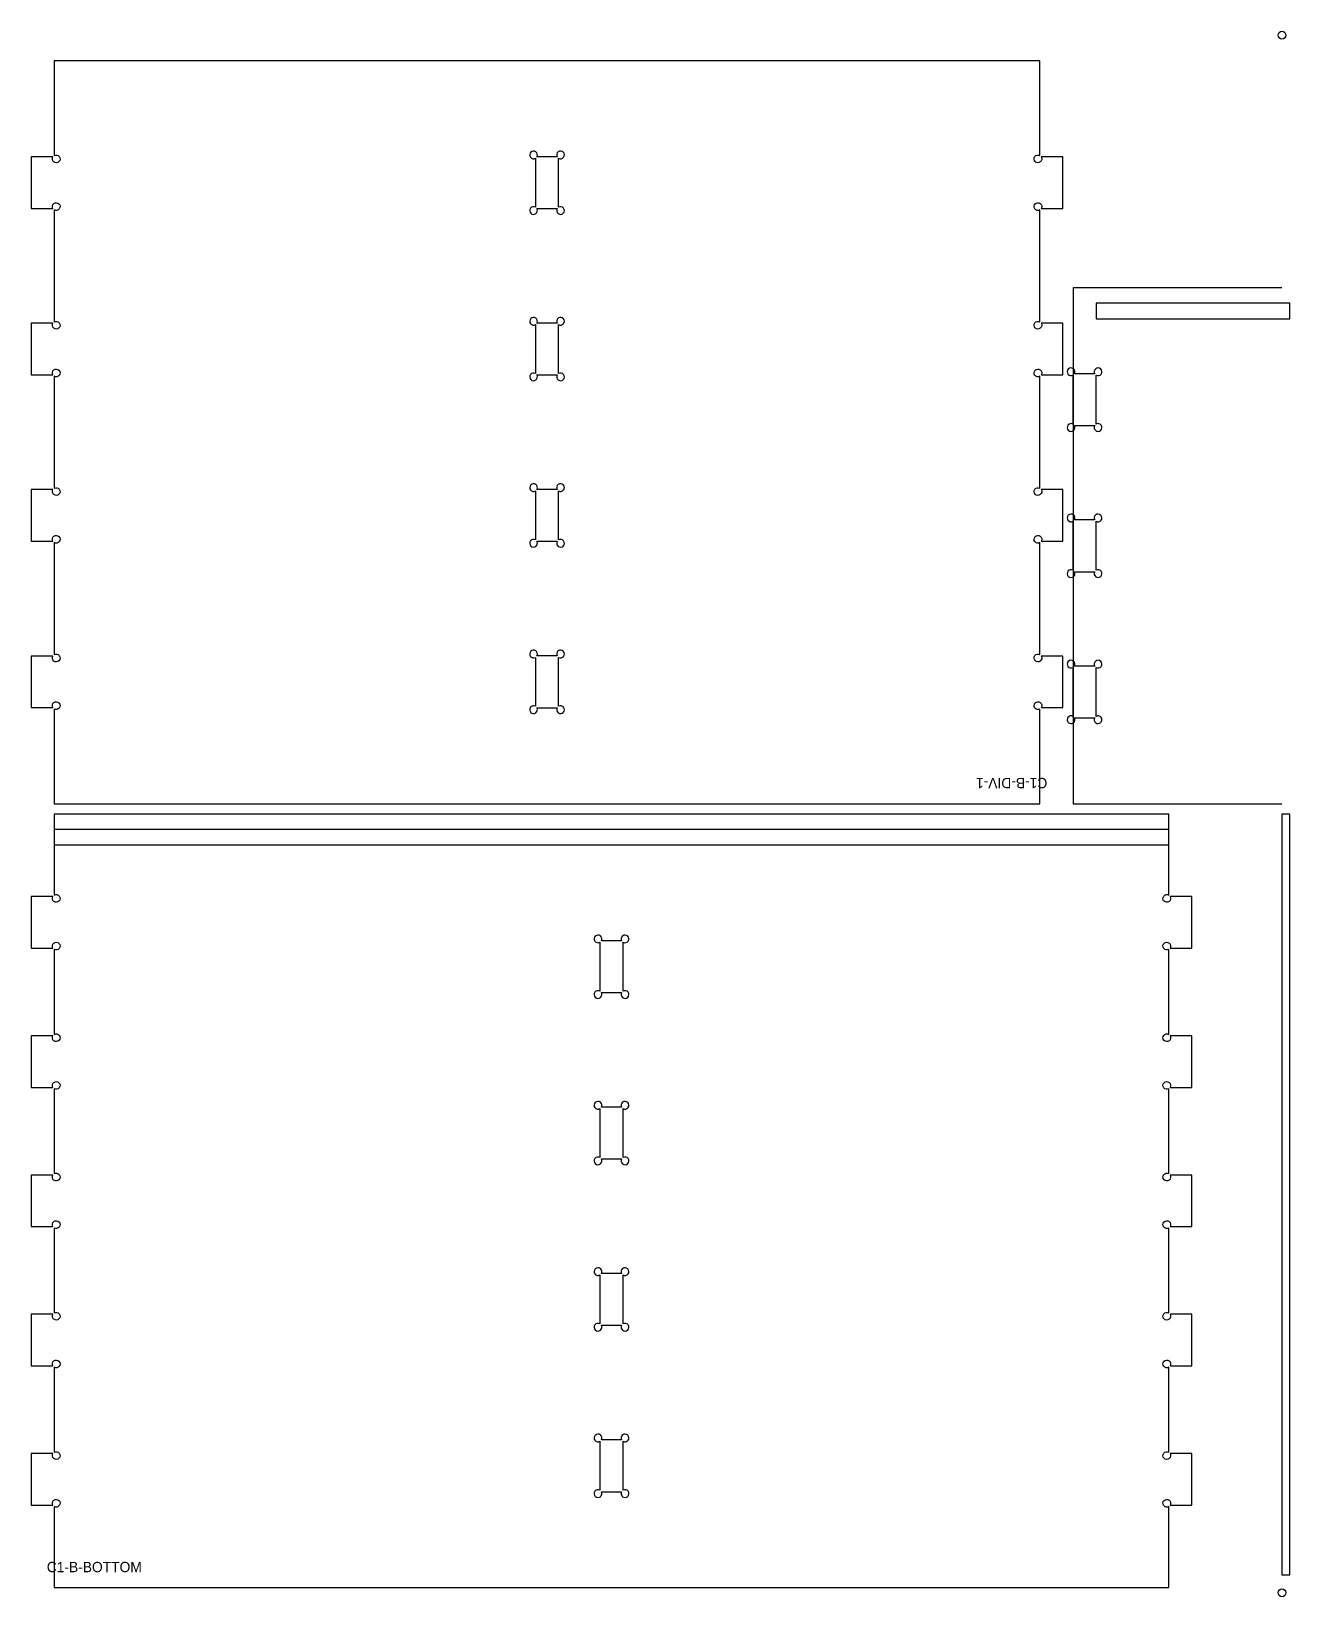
# Model space of a CAD drawing. Header units: millimetres. Extents: x 10 to 986, y 3 to 1217.
import ezdxf

# ---------------------------------------------------------------- set-up
doc = ezdxf.new("R2010")
doc.units = ezdxf.units.MM
for name, color, linetype in [('LABEL', 8, 'CONTINUOUS'), ('OUTLINE', 7, 'CONTINUOUS'), ('OUTLINE_OPEN', 7, 'CONTINUOUS'), ('POCKET_D4', 3, 'CONTINUOUS'), ('POCKET_D6', 3, 'CONTINUOUS'), ('THROUGH', 1, 'CONTINUOUS'), ('TILE_REG', 6, 'CONTINUOUS')]:
    doc.layers.add(name, color=color, linetype=linetype)

msp = doc.modelspace()

# ---------------------------------------------------------------- linework, layer by layer
at = {"layer": 'OUTLINE'}
for points in [[(792.2, 618), (792.2, 691.414424, -7.595754), (793.298076, 692.5125), (810, 692.5125), (810, 732.5125), (793.298076, 732.5125, -7.595754), (792.2, 733.610576), (792.2, 820.439424, -7.595754), (793.298076, 821.5375), (810, 821.5375), (810, 861.5375), (793.298076, 861.5375, -7.595754), (792.2, 862.635576), (792.2, 949.464424, -7.595754), (793.298076, 950.5625), (810, 950.5625), (810, 990.5625), (793.298076, 990.5625, -7.595754), (792.2, 991.660576), (792.2, 1078.489424, -7.595754), (793.298076, 1079.5875), (810, 1079.5875), (810, 1119.5875), (793.298076, 1119.5875, -7.595754), (792.2, 1120.685576), (792.2, 1194.1), (27.8, 1194.1), (27.8, 1120.685576, -7.595754), (26.701924, 1119.5875), (10, 1119.5875), (10, 1079.5875), (26.701924, 1079.5875, -7.595754), (27.8, 1078.489424), (27.8, 991.660576, -7.595754), (26.701924, 990.5625), (10, 990.5625), (10, 950.5625), (26.701924, 950.5625, -7.595754), (27.8, 949.464424), (27.8, 862.635576, -7.595754), (26.701924, 861.5375), (10, 861.5375), (10, 821.5375), (26.701924, 821.5375, -7.595754), (27.8, 820.439424), (27.8, 733.610576, -7.595754), (26.701924, 732.5125), (10, 732.5125), (10, 692.5125), (26.701924, 692.5125, -7.595754), (27.8, 691.414424), (27.8, 618)], [(27.8, 10), (892.2, 10), (892.2, 72.901924, -7.595754), (893.298076, 74), (910, 74), (910, 114), (893.298076, 114, -7.595754), (892.2, 115.098076), (892.2, 180.901924, -7.595754), (893.298076, 182), (910, 182), (910, 222), (893.298076, 222, -7.595754), (892.2, 223.098076), (892.2, 288.901924, -7.595754), (893.298076, 290), (910, 290), (910, 330), (893.298076, 330, -7.595754), (892.2, 331.098076), (892.2, 396.901924, -7.595754), (893.298076, 398), (910, 398), (910, 438), (893.298076, 438, -7.595754), (892.2, 439.098076), (892.2, 504.901924, -7.595754), (893.298076, 506), (910, 506), (910, 546), (893.298076, 546, -7.595754), (892.2, 547.098076), (892.2, 610), (27.8, 610), (27.8, 547.098076, -7.595754), (26.701924, 546), (10, 546), (10, 506), (26.701924, 506, -7.595754), (27.8, 504.901924), (27.8, 439.098076, -7.595754), (26.701924, 438), (10, 438), (10, 398), (26.701924, 398, -7.595754), (27.8, 396.901924), (27.8, 331.098076, -7.595754), (26.701924, 330), (10, 330), (10, 290), (26.701924, 290, -7.595754), (27.8, 288.901924), (27.8, 223.098076, -7.595754), (26.701924, 222), (10, 222), (10, 182), (26.701924, 182, -7.595754), (27.8, 180.901924), (27.8, 115.098076, -7.595754), (26.701924, 114), (10, 114), (10, 74), (26.701924, 74, -7.595754), (27.8, 72.901924)]]:
    msp.add_lwpolyline(points, format="xyb", close=True, dxfattribs=at)
at = {"layer": 'OUTLINE_OPEN'}
msp.add_lwpolyline([(980, 1018), (818, 1018), (818, 618), (980, 618)], dxfattribs=at)
at = {"layer": 'POCKET_D4'}
msp.add_lwpolyline([(979.925, 20), (986, 20), (986, 610), (979.925, 610)], close=True, dxfattribs=at)
at = {"layer": 'POCKET_D6'}
for points in [[(986, 994.025), (986, 1006.075), (835.8, 1006.075), (835.8, 994.025)], [(27.8, 586.025), (892.2, 586.025), (892.2, 598.075), (27.8, 598.075)]]:
    msp.add_lwpolyline(points, close=True, dxfattribs=at)
at = {"layer": 'THROUGH'}
for points in [[(417.876924, 1079.5125, 7.595754), (418.975, 1080.610576), (418.975, 1118.564424, 7.595754), (417.876924, 1119.6625), (402.123076, 1119.6625, 7.595754), (401.025, 1118.564424), (401.025, 1080.610576, 7.595754), (402.123076, 1079.5125)], [(417.876924, 950.4875, 7.595754), (418.975, 951.585576), (418.975, 989.539424, 7.595754), (417.876924, 990.6375), (402.123076, 990.6375, 7.595754), (401.025, 989.539424), (401.025, 951.585576, 7.595754), (402.123076, 950.4875)], [(834.776924, 911.258333, 7.595754), (835.875, 912.35641), (835.875, 950.310257, 7.595754), (834.776924, 951.408333), (819.023076, 951.408333, 7.595754), (817.925, 950.310257), (817.925, 912.35641, 7.595754), (819.023076, 911.258333)], [(417.876924, 821.4625, 7.595754), (418.975, 822.560576), (418.975, 860.514424, 7.595754), (417.876924, 861.6125), (402.123076, 861.6125, 7.595754), (401.025, 860.514424), (401.025, 822.560576, 7.595754), (402.123076, 821.4625)], [(834.776924, 797.925, 7.595754), (835.875, 799.023076), (835.875, 836.976924, 7.595754), (834.776924, 838.075), (819.023076, 838.075, 7.595754), (817.925, 836.976924), (817.925, 799.023076, 7.595754), (819.023076, 797.925)], [(417.876924, 692.4375, 7.595754), (418.975, 693.535576), (418.975, 731.489424, 7.595754), (417.876924, 732.5875), (402.123076, 732.5875, 7.595754), (401.025, 731.489424), (401.025, 693.535576, 7.595754), (402.123076, 692.4375)], [(834.776924, 684.591667, 7.595754), (835.875, 685.689743), (835.875, 723.64359, 7.595754), (834.776924, 724.741667), (819.023076, 724.741667, 7.595754), (817.925, 723.64359), (817.925, 685.689743, 7.595754), (819.023076, 684.591667)], [(451.025, 472.610576, 7.595754), (452.123076, 471.5125), (467.876924, 471.5125, 7.595754), (468.975, 472.610576), (468.975, 510.564424, 7.595754), (467.876924, 511.6625), (452.123076, 511.6625, 7.595754), (451.025, 510.564424)], [(451.025, 343.585576, 7.595754), (452.123076, 342.4875), (467.876924, 342.4875, 7.595754), (468.975, 343.585576), (468.975, 381.539424, 7.595754), (467.876924, 382.6375), (452.123076, 382.6375, 7.595754), (451.025, 381.539424)], [(451.025, 214.560576, 7.595754), (452.123076, 213.4625), (467.876924, 213.4625, 7.595754), (468.975, 214.560576), (468.975, 252.514424, 7.595754), (467.876924, 253.6125), (452.123076, 253.6125, 7.595754), (451.025, 252.514424)], [(451.025, 85.535576, 7.595754), (452.123076, 84.4375), (467.876924, 84.4375, 7.595754), (468.975, 85.535576), (468.975, 123.489424, 7.595754), (467.876924, 124.5875), (452.123076, 124.5875, 7.595754), (451.025, 123.489424)]]:
    msp.add_lwpolyline(points, format="xyb", close=True, dxfattribs=at)
at = {"layer": 'TILE_REG'}
for centre in [(980, 1214), (980, 6)]:
    msp.add_circle(centre, 3, dxfattribs=at)

# ---------------------------------------------------------------- texts
at = {"layer": 'LABEL'}
msp.add_text('C1-B-DIV-1', height=8, rotation=180, dxfattribs=at).set_placement((798, 638))
msp.add_text('C1-B-BOTTOM', height=8, dxfattribs=at).set_placement((22, 22))

doc.saveas('drawing.dxf')
